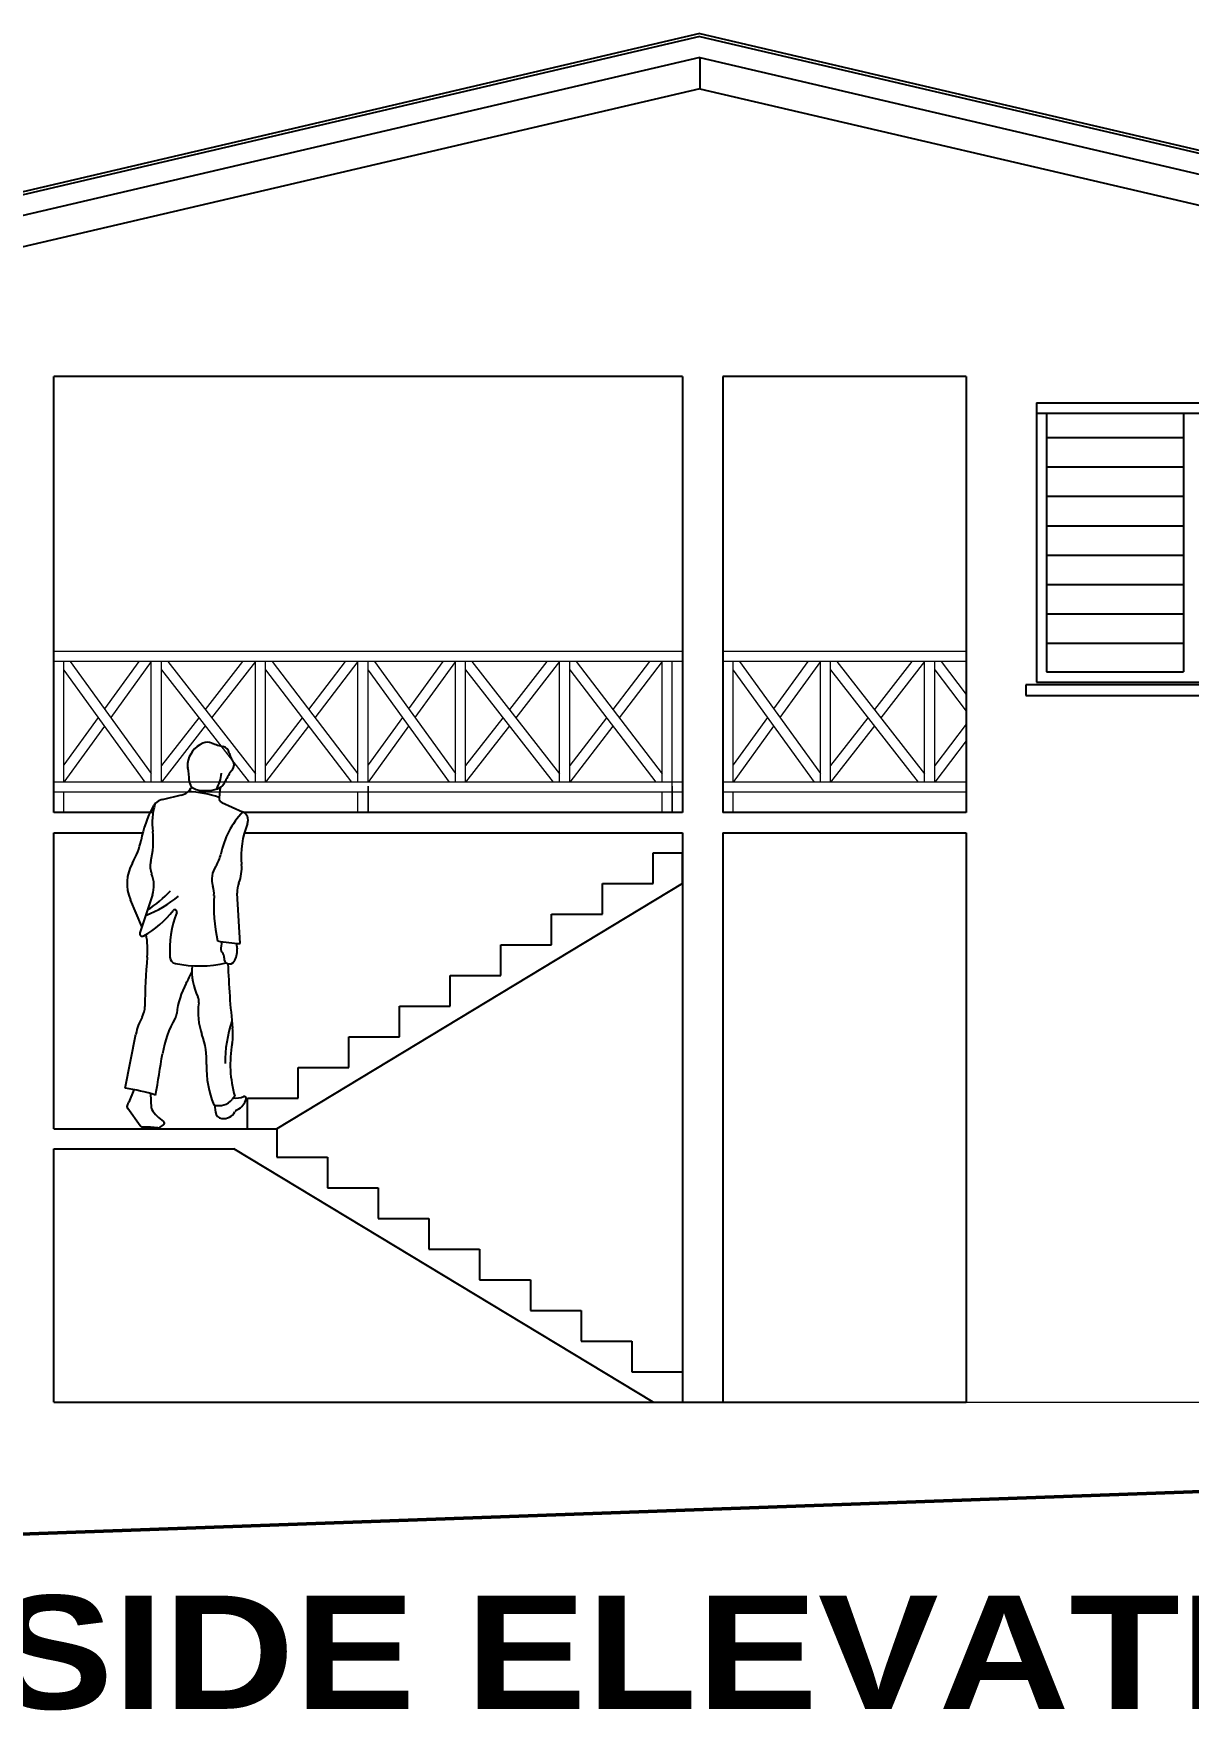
# Model space of a CAD drawing. Header units: metres. Extents: x -375439 to -92892, y 227570 to 490033.
# Drawn here: x -210990 to -205294, y 234307 to 242581 of the extents above; entities that cross this region are included whole.
import ezdxf

# ---------------------------------------------------------------- set-up
doc = ezdxf.new("R2010")
doc.units = ezdxf.units.M
doc.header["$MEASUREMENT"] = 0
for name, color, linetype in [('.18', 7, 'Continuous'), ('.20', 7, 'Continuous'), ('WINDOW', 7, 'Continuous')]:
    doc.layers.add(name, color=color, linetype=linetype)
doc.layers.add('.50', color=7, linetype='Continuous', lineweight=50)
doc.layers.add('furniture', color=8, linetype='Continuous', lineweight=18)
doc.styles.get("Standard").update_dxf_attribs({"font": ''})
doc.styles.get('Standard').set_extended_font_data('Arial Black')

# ---------------------------------------------------------------- blocks, each defined once
blk = doc.blocks.new('uomo back')
at = {"color": 0}
for p, q in [((0.2926, 1.5937), (0.2879, 1.5448)), ((0.0229, 1.5376), (0.1117, 1.5586)), ((0.3004, 1.5235), (0.3974, 1.4804)), ((0.3867, 0.8632), (0.3722, 1.0992)), ((-0.0736, 0.9426), (-0.1278, 1.0676)), ((-0.0247, 1.0907), (-0.0832, 0.9134)), ((0.3009, 0.8721), (0.2959, 0.8419)), ((0.3673, 0.8642), (0.3715, 0.8377)), ((-0.1521, 0.1854), (-0.1021, 0.4394)), ((-0.1123, 0.1788), (-0.1356, 0.1201)), ((-0.033, 0.1605), (-0.0299, 0.0941)), ((-0.0816, 0.0104), (-0.1404, 0.0905)), ((0.2652, 0.1078), (0.27, 0.0738)), ((0.3608, 0.1483), (0.3488, 0.1334)), ((0.0116, 0.003), (0.0269, 0.0138))]:
    blk.add_line(p, q, dxfattribs=at)
for centre, radius, start, end in [((0.258, 1.6917), 0.1188, 113.2344, 172.903), ((0.2333, 1.7493), 0.0561, 68.6383, 113.2344), ((0.4063, 2.1917), 0.4189, 248.6383, 256.2407), ((0.2975, 1.7475), 0.0384, 11.13169, 76.2407), ((0.4235, 1.7723), 0.0899, 191.1317, 216.2418), ((0.2018, 1.6987), 0.0622, 172.903, 191.7376), ((-0.1663, 1.6222), 0.3138, 0.66478, 11.73764), ((0.1273, 1.6734), 0.1712, 329.3867, 355.6154), ((0.5095, 1.5419), 0.2091, 139.938, 157.6468), ((0.3231, 1.6987), 0.0345, 319.938, 36.2418), ((0.0956, 1.627), 0.0704, 283.256, 334.5444), ((0.1267, 1.0772), 0.4966, 71.02554, 88.30186), ((0.1906, 1.6263), 0.0432, 180.6648, 256.2568), ((0.224, 1.763), 0.1839, 256.2568, 287.5392), ((0.2617, 1.6438), 0.0589, 287.5392, 337.6468), ((0.4833, 1.2356), 0.5721, 152.2152, 168.7633), ((0.2949, 1.4268), 0.3207, 163.7872, 187.0166), ((0.0389, 1.4697), 0.0698, 103.256, 152.2152), ((0.3089, 1.5428), 0.0211, 174.5751, 246.0598), ((0.7028, 1.1957), 0.4167, 136.9705, 168.178), ((0.8018, 1.2716), 0.4111, 158.1701, 185.4665), ((0.3798, 1.4407), 0.0435, 338.1701, 66.05974), ((-0.4227, 1.4156), 0.3516, 330.0578, 348.7633), ((-0.4049, 1.3407), 0.3844, 345.8402, 7.01663), ((0.137, 1.3142), 0.1614, 326.8546, 348.178), ((0.0486, 1.1441), 0.1922, 150.0578, 203.4411), ((0.058, 1.2239), 0.093, 165.8402, 202.2302), ((-0.1593, 1.1351), 0.1417, 341.7326, 22.2302), ((0.3669, 1.164), 0.1133, 146.8546, 196.7471), ((0.2142, 1.2154), 0.1791, 337.8521, 5.46654), ((-0.3363, 1.4867), 0.5475, 301.8431, 316.439), ((0.1397, 1.0956), 0.124, 356.5823, 16.74707), ((0.483, 1.106), 0.111, 157.8521, 183.5164), ((-0.2466, 1.4947), 0.5348, 290.8435, 310.1037), ((0.0799, 1.0121), 0.00963, 339.4195, 142.1534), ((1.0434, 1.0416), 0.7812, 176.5823, 192.2391), ((-0.2974, 1.3052), 0.4681, 299.7251, 322.1534), ((0.5665, 0.8294), 0.5101, 159.4195, 183.4038), ((-0.0714, 0.9095), 0.0124, 161.7326, 299.7251), ((-0.4068, 0.8341), 0.3597, 354.534, 11.40075), ((0.4095, 1.5049), 0.6421, 258.3556, 267.9638), ((2.3689, 0.5685), 2.4287, 174.534, 179.9924), ((0.0894, 0.801), 0.0322, 183.4038, 258.5087), ((0.3216, 0.8375), 0.0261, 170.4592, 224.3283), ((0.2824, 0.7992), 0.0288, 353.2856, 44.32831), ((0.336, 0.7929), 0.0253, 173.2856, 325.7475), ((0.2845, 0.828), 0.0877, 325.7475, 5.02199), ((0.3437, 0.8332), 0.0282, 5.02199, 9.12181), ((0.195, 1.3203), 0.5621, 258.5087, 282.9627), ((-0.9871, 1.2858), 1.2751, 331.5146, 334.1443), ((0.4284, 0.7326), 0.2681, 174.3047, 206.1911), ((4.3189, 0.9058), 3.9924, 181.9686, 186.3209), ((0.4744, 0.4928), 0.3877, 151.5146, 173.6281), ((-0.1624, 0.5689), 0.1026, 330.7516, 359.9924), ((0.1433, 0.5924), 0.0496, 351.5802, 26.19107), ((0.4948, 0.5404), 0.3057, 171.5802, 199.7946), ((0.1615, 0.3874), 0.2687, 150.7516, 168.8509), ((0.4988, 0.2711), 0.4824, 149.8186, 170.8906), ((0.0328, 0.5421), 0.0567, 329.8186, 353.6282), ((0.9395, 0.301), 0.6245, 161.4987, 180), ((-0.1427, 0.3109), 0.3719, 357.7228, 19.79459), ((0.8825, 0.2982), 0.5428, 169.755, 196.031), ((0.1038, 0.4389), 0.2485, 349.755, 6.32092), ((-19.6349, 3.4994), 19.9084, 350.3255, 350.8906), ((0.6699, 0.2786), 0.4413, 177.7228, 202.6493), ((-0.2893, -0.7699), 0.9651, 73.15315, 81.82896), ((-0.1271, 0.1003), 0.0165, 148.5305, 216.3056), ((-0.2039, 0.1473), 0.0735, 328.5305, 338.2916), ((-0.015, 0.0948), 0.0149, 182.697, 212.5784), ((0.1438, 0.1963), 0.2033, 212.5784, 234.9166), ((0.2881, 0.1823), 0.078, 250.8808, 321.1274), ((0.3663, 0.2341), 0.0944, 262.8145, 291.8728), ((0.3848, 0.0617), 0.0269, 116.2042, 150.747), ((0.3371, 0.1584), 0.0809, 296.2042, 342.8074), ((0.4051, 0.1374), 0.00982, 342.8074, 111.8727), ((-0.0687, 0.0199), 0.0161, 216.3056, 269.5881), ((-0.0738, -0.6988), 0.7027, 83.96953, 89.58811), ((0.0018, 0.0169), 0.017, 263.9695, 305.1279), ((0.0213, 0.0219), 0.00984, 305.1279, 54.9166), ((0.3047, 0.0787), 0.035, 188.106, 262.8731), ((0.3079, 0.1047), 0.0612, 262.8731, 330.747)]:
    blk.add_arc(centre, radius, start, end, dxfattribs=at)

msp = doc.modelspace()

# ---------------------------------------------------------------- linework, layer by layer
at = {"layer": '.18'}
for p, q in [((-207703.5, 242581.4), (-213679.1, 241184.6)), ((-207703.5, 242566), (-213675.6, 241170)), ((-207703.5, 242581.4), (-202345, 241328.8)), ((-207703.5, 242566), (-202345, 241313.4)), ((-207703.5, 242463.3), (-213512.4, 241105.5)), ((-207703.5, 242463.3), (-202542.7, 241256.9)), ((-207703.5, 242463.3), (-207703.5, 242309.3)), ((-207703.5, 242309.3), (-213590, 240933.3)), ((-207703.5, 242309.3), (-202440, 241078.9)), ((-210890, 238737.7), (-210890, 240889.3)), ((-207790, 240889.3), (-210890, 240889.3)), ((-207790, 240889.3), (-207790, 238737.7)), ((-207590, 240889.3), (-207590, 238737.7)), ((-206390, 240889.3), (-207590, 240889.3)), ((-206390, 240889.3), (-206390, 238737.7)), ((-206044.5, 240758.6), (-204544.5, 240758.6)), ((-206044.5, 240708.6), (-204544.5, 240708.6)), ((-210401, 238737.7), (-210890, 238737.7)), ((-207790, 238737.7), (-209961.9, 238737.7)), ((-206390, 238737.7), (-207590, 238737.7)), ((-210890, 238637.7), (-210451.6, 238637.7)), ((-210890, 237177.7), (-210890, 238637.7)), ((-209950.4, 238637.7), (-207790, 238637.7)), ((-207790, 238637.7), (-207790, 235827.7)), ((-207590, 238637.7), (-207590, 235827.7)), ((-207590, 238637.7), (-206390, 238637.7)), ((-206390, 238637.7), (-206390, 235827.7)), ((-207935, 238538.1), (-207790, 238538.1)), ((-207935, 238387), (-207935, 238538.1)), ((-207790, 238387), (-207790, 238538.1)), ((-207790, 238387), (-209790, 237177.7)), ((-208185, 238387), (-207935, 238387)), ((-208185, 238235.8), (-208185, 238387)), ((-208435, 238235.8), (-208185, 238235.8)), ((-208435, 238084.6), (-208435, 238235.8)), ((-208685, 238084.6), (-208435, 238084.6)), ((-208685, 237933.5), (-208685, 238084.6)), ((-208935, 237933.5), (-208685, 237933.5)), ((-208935, 237782.3), (-208935, 237933.5)), ((-209185, 237782.3), (-208935, 237782.3)), ((-209185, 237631.1), (-209185, 237782.3)), ((-209435, 237631.1), (-209185, 237631.1)), ((-209435, 237480), (-209435, 237631.1)), ((-209685, 237480), (-209435, 237480)), ((-209685, 237328.8), (-209685, 237480)), ((-209935, 237328.8), (-209685, 237328.8)), ((-209935, 237177.7), (-209935, 237328.8)), ((-210890, 237177.7), (-209790, 237177.7)), ((-210040, 237177.7), (-209790, 237177.7)), ((-209790, 237177.7), (-209790, 237037)), ((-210890, 236917.7), (-210890, 237077.7)), ((-210890, 235827.7), (-210890, 237077.7)), ((-210890, 237077.7), (-210002.3, 237077.7)), ((-207935, 235827.7), (-210002.3, 237077.7)), ((-209790, 237037), (-209540, 237037)), ((-209540, 237037), (-209540, 236885.8)), ((-209540, 236885.8), (-209290, 236885.8)), ((-209290, 236885.8), (-209290, 236734.6)), ((-209290, 236734.6), (-209040, 236734.6)), ((-209040, 236734.6), (-209040, 236583.5)), ((-209040, 236583.5), (-208790, 236583.5)), ((-208790, 236583.5), (-208790, 236432.3)), ((-208790, 236432.3), (-208540, 236432.3)), ((-208540, 236432.3), (-208540, 236281.1)), ((-208540, 236281.1), (-208290, 236281.1)), ((-208290, 236281.1), (-208290, 236130)), ((-208290, 236130), (-208040, 236130)), ((-208040, 236130), (-208040, 235978.8)), ((-208040, 235978.8), (-207790, 235978.8)), ((-210890, 235827.7), (-206390, 235827.7))]:
    msp.add_line(p, q, dxfattribs=at)
at = {"layer": '.50'}
msp.add_line((-203362.2, 235455.3), (-215371.9, 235021.6), dxfattribs=at)
at = {"layer": 'furniture'}
for p, q in [((-209340, 239532.6), (-210890, 239532.6)), ((-209340, 239482.6), (-210890, 239482.6)), ((-210840, 238887.7), (-210840, 239482.6)), ((-210809.2, 239482.6), (-210409.6, 238930.3)), ((-210471.3, 239482.6), (-210640.3, 239249.1)), ((-210409.6, 239482.6), (-210609.4, 239206.5)), ((-210409.6, 238887.7), (-210409.6, 239482.6)), ((-210359.6, 238887.7), (-210359.6, 239482.6)), ((-210327.9, 239482.6), (-209895.6, 238928.3)), ((-209959, 239482.6), (-210143.5, 239246.1)), ((-209895.6, 239482.6), (-210111.8, 239205.5)), ((-209895.6, 238887.7), (-209895.6, 239482.6)), ((-209845.6, 238887.7), (-209845.6, 239482.6)), ((-209814.1, 239482.6), (-209390, 238928.8)), ((-209453, 239482.6), (-209633.6, 239246.8)), ((-209390, 239482.6), (-209602.1, 239205.7)), ((-207790, 239532.6), (-209390, 239532.6)), ((-209390, 238887.7), (-209390, 239482.6)), ((-207790, 239482.6), (-209390, 239482.6)), ((-209340, 238887.7), (-209340, 239482.6)), ((-209309.2, 239482.6), (-208909.6, 238930.3)), ((-208971.3, 239482.6), (-209140.3, 239249.1)), ((-208909.6, 239482.6), (-209109.4, 239206.5)), ((-208909.6, 238887.7), (-208909.6, 239482.6)), ((-208859.6, 238887.7), (-208859.6, 239482.6)), ((-208827.9, 239482.6), (-208395.6, 238928.3)), ((-208459, 239482.6), (-208643.5, 239246.1)), ((-208395.6, 239482.6), (-208611.8, 239205.5)), ((-208395.6, 238887.7), (-208395.6, 239482.6)), ((-208345.6, 238887.7), (-208345.6, 239482.6)), ((-208314.1, 239482.6), (-207890, 238928.8)), ((-207953, 239482.6), (-208133.6, 239246.8)), ((-207890, 239482.6), (-208102.1, 239205.7)), ((-207890, 238887.7), (-207890, 239482.6)), ((-207840, 238737.7), (-207840, 239482.6)), ((-206390, 239532.6), (-207590, 239532.6)), ((-206390, 239482.6), (-207590, 239482.6)), ((-207540, 238887.7), (-207540, 239482.6)), ((-207509.2, 239482.6), (-207109.6, 238930.3)), ((-207171.3, 239482.6), (-207340.3, 239249.1)), ((-207109.6, 239482.6), (-207309.4, 239206.5)), ((-207109.6, 238887.7), (-207109.6, 239482.6)), ((-207059.6, 238887.7), (-207059.6, 239482.6)), ((-207027.9, 239482.6), (-206595.6, 238928.3)), ((-206659, 239482.6), (-206843.5, 239246.1)), ((-206595.6, 239482.6), (-206811.8, 239205.5)), ((-206595.6, 238887.7), (-206595.6, 239482.6)), ((-206545.6, 238887.7), (-206545.6, 239482.6)), ((-206514.1, 239482.6), (-206390, 239320.6)), ((-210840, 239440), (-210440.5, 238887.7)), ((-210359.6, 239442), (-209927.3, 238887.7)), ((-209845.6, 239441.5), (-209421.5, 238887.7)), ((-209340, 239440), (-208940.5, 238887.7)), ((-208859.6, 239442), (-208427.3, 238887.7)), ((-208345.6, 239441.5), (-207921.5, 238887.7)), ((-207540, 239440), (-207140.5, 238887.7)), ((-207059.6, 239442), (-206627.3, 238887.7)), ((-206545.6, 239441.5), (-206390, 239238.3)), ((-210671.1, 239206.5), (-210840, 238973)), ((-210640.3, 239163.8), (-210840, 238887.7)), ((-210175.2, 239205.5), (-210359.6, 238969)), ((-210143.5, 239164.8), (-210359.6, 238887.7)), ((-209665, 239205.7), (-209845.6, 238969.9)), ((-209633.6, 239164.6), (-209845.6, 238887.7)), ((-209171.1, 239206.5), (-209340, 238973)), ((-209140.3, 239163.8), (-209340, 238887.7)), ((-208675.2, 239205.5), (-208859.6, 238969)), ((-208643.5, 239164.8), (-208859.6, 238887.7)), ((-208165, 239205.7), (-208345.6, 238969.9)), ((-208133.6, 239164.6), (-208345.6, 238887.7)), ((-207371.1, 239206.5), (-207540, 238973)), ((-207340.3, 239163.8), (-207540, 238887.7)), ((-206875.2, 239205.5), (-207059.6, 238969)), ((-206843.5, 239164.8), (-207059.6, 238887.7)), ((-206390, 239173.1), (-206545.6, 238969.9)), ((-206390, 239090.8), (-206545.6, 238887.7)), ((-209340, 238887.7), (-210890, 238887.7)), ((-207790, 238887.7), (-209390, 238887.7)), ((-206390, 238887.7), (-207590, 238887.7)), ((-209340, 238837.7), (-210890, 238837.7)), ((-210840, 238737.7), (-210840, 238837.7)), ((-209390, 238737.7), (-209390, 238837.7)), ((-207790, 238837.7), (-209390, 238837.7)), ((-209340, 238867.7), (-209340, 238737.7)), ((-209340, 238737.7), (-209340, 238867.7)), ((-209340, 238737.7), (-209340, 238837.7)), ((-207890, 238737.7), (-207890, 238837.7)), ((-207840, 238867.7), (-207840, 238737.7)), ((-206390, 238837.7), (-207590, 238837.7)), ((-207540, 238737.7), (-207540, 238837.7)), ((-206390, 235827.7), (-203190, 235827.7))]:
    msp.add_line(p, q, dxfattribs=at)
at = {"layer": 'WINDOW'}
for p, q in [((-206044.5, 240758.6), (-206044.5, 239381.5)), ((-205994.5, 240708.6), (-205994.5, 239431.5)), ((-205319.5, 240708.6), (-205319.5, 239431.5)), ((-205319.5, 240586.5), (-205994.5, 240586.5)), ((-205319.5, 240441.5), (-205994.5, 240441.5)), ((-205319.5, 240296.5), (-205994.5, 240296.5)), ((-205319.5, 240151.5), (-205994.5, 240151.5)), ((-205319.5, 240006.5), (-205994.5, 240006.5)), ((-205319.5, 239861.5), (-205994.5, 239861.5)), ((-205319.5, 239716.5), (-205994.5, 239716.5)), ((-205319.5, 239571.5), (-205994.5, 239571.5)), ((-206044.5, 239381.5), (-204544.5, 239381.5)), ((-205994.5, 239431.5), (-205319.5, 239431.5)), ((-204495.3, 239367.4), (-206095.9, 239367.4)), ((-206095.9, 239367.4), (-206095.9, 239315.4)), ((-206095.9, 239315.4), (-204495.3, 239315.4))]:
    msp.add_line(p, q, dxfattribs=at)

# ---------------------------------------------------------------- block references
at = {"xscale": 1054, "yscale": 1054, "zscale": 1054}
msp.add_blockref('uomo back', (-210377.9, 237181.6), dxfattribs=at)

# ---------------------------------------------------------------- texts
at = {"layer": '.20'}
msp.add_text('SIDE ELEVATION', height=558.665, dxfattribs=at).set_placement((-211192.3, 234315.1))

doc.saveas('drawing.dxf')
